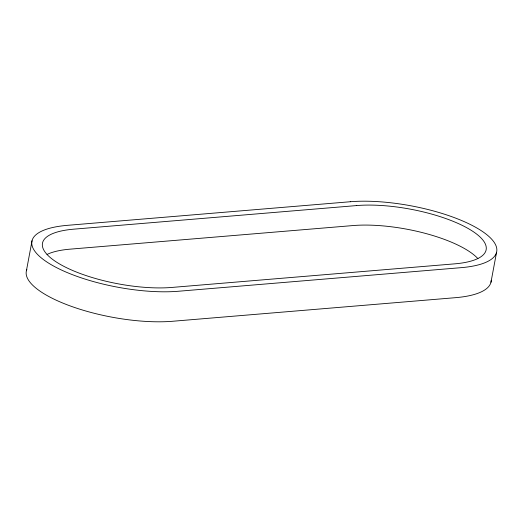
<?xml version="1.0" encoding="UTF-8"?>
<svg xmlns="http://www.w3.org/2000/svg" width="523" height="523" viewBox="0 0 523 523"><rect width="100%" height="100%" fill="white"/><g stroke="black" fill="none" stroke-linecap="round" stroke-linejoin="round"><path stroke-width="0.78" d="M26.425 270.724L32.04 240.724M490.96 282.276L496.575 252.276M477.924 258.637A81.804 25.96 10.6 0 0 352.953 225.563L70.095 249.157A81.804 25.96 10.6 0 0 47.044 254.446M26.856 269.417A92.538 29.36 10.6 0 0 71.939 306.563A92.538 29.36 10.6 0 0 172.734 321.259L455.592 297.665A92.538 29.36 10.6 0 0 491.234 280.243M350.266 201.741L67.408 225.335A92.538 29.36 10.6 0 0 50.594 264.331A92.538 29.36 10.6 0 0 178.35 291.259L461.208 267.658A92.538 29.36 10.6 0 0 478.022 228.669A92.538 29.36 10.6 0 0 350.266 201.741M356.699 205.565L73.841 229.159A81.804 25.96 10.6 0 0 58.975 263.631A81.804 25.96 10.6 0 0 171.917 287.434L454.775 263.84A81.804 25.96 10.6 0 0 469.641 229.368A81.804 25.96 10.6 0 0 356.699 205.565"/></g></svg>
